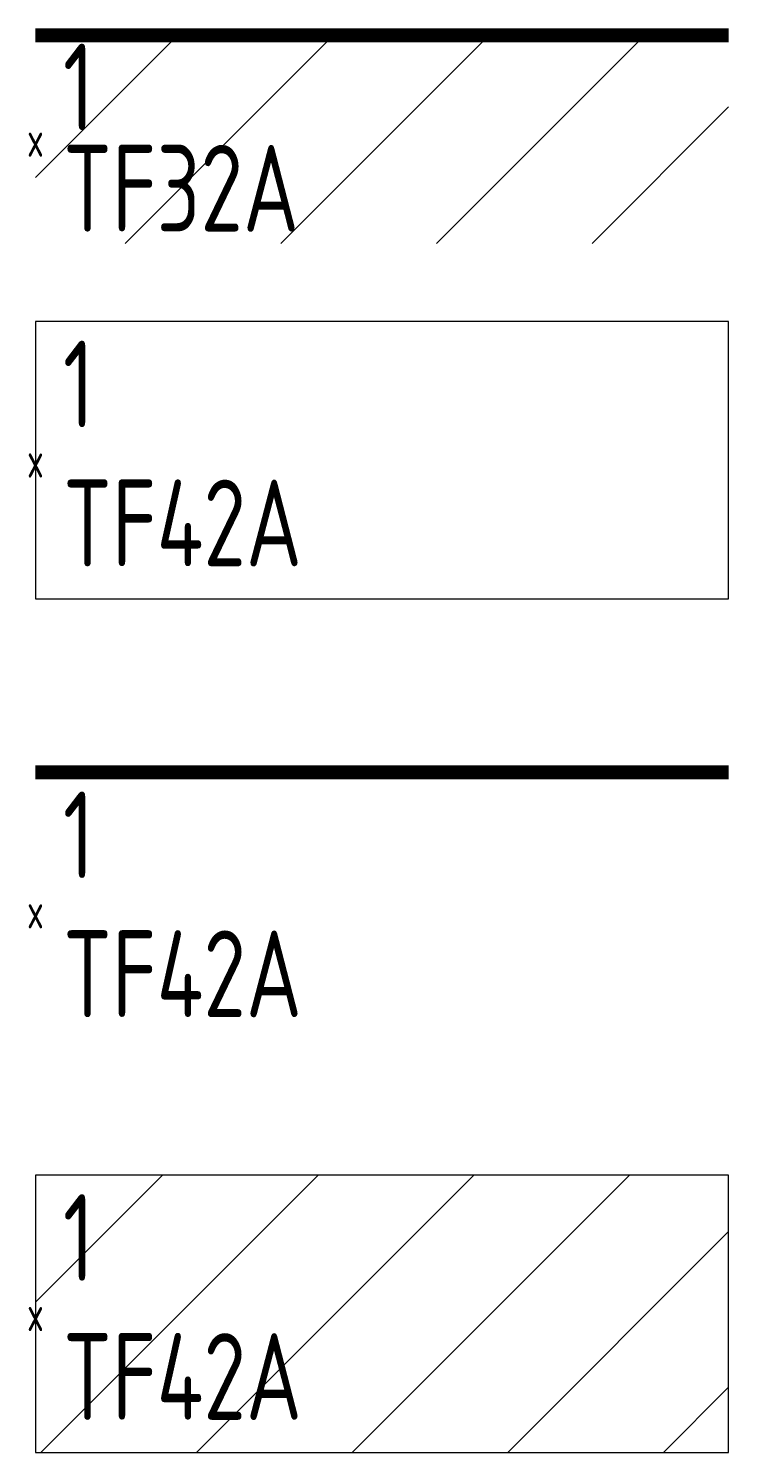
# Model space of a CAD drawing. Header units: metres. Extents: x -162 to 83385, y -62392 to -1971.
# Drawn here: x 12765 to 13785, y -55691 to -53638 of the extents above; entities that cross this region are included whole.
import ezdxf
from ezdxf.enums import TextEntityAlignment as Align

# ---------------------------------------------------------------- set-up
doc = ezdxf.new("R2010")
doc.units = ezdxf.units.M
doc.header["$LTSCALE"] = 0.5
for name, color, linetype, lineweight in [('ELIN_Attribut_01_Produkt_ID', 7, 'Continuous', 0), ('ELIN_Attribut_02_Stromkreis', 7, 'Continuous', 0), ('ELIN_Attribut_03_Verteilerbereich', 7, 'Continuous', 0), ('ELIN_Attribut_04_Montagehoehe', 7, 'Continuous', 0), ('ELIN_Attribut_05_Montageart', 7, 'Continuous', 0), ('ELIN_Attribut_06_Tuernummer', 7, 'Continuous', 0), ('ELIN_Attribut_07_Bemerkung', 7, 'Continuous', 0), ('ELIN_Attribut_08_Adresse', 7, 'Continuous', 0), ('ELIN_Attribut_10_AKZ1', 7, 'Continuous', 0), ('ELIN_Attribut_11_AKZ2', 7, 'Continuous', 0), ('ELIN_Attribut_12_Sonstiges1', 7, 'Continuous', 0), ('ELIN_Attribut_13_Sonstiges2', 7, 'Continuous', 0), ('ELIN_Attribut_14_Bauteil', 7, 'Continuous', 0), ('ELIN_Attribut_15_Ebene', 7, 'Continuous', 0), ('ELIN_Attribut_16_Raumnummer', 7, 'Continuous', 0), ('ELIN_Attribut_17_Raumname', 7, 'Continuous', 0), ('ELIN_Attribut_18_Montageabschnitt', 7, 'Continuous', 0), ('ELIN_Attribut_Basispunkt', 2, 'Continuous', 0), ('ELIN_Attribute_GEMOS', 11, 'Continuous', 0), ('ELIN_Attribute_Tragsystem', 7, 'Continuous', 0), ('ELIN_KTF_DE_Kabeltasse', 5, 'Continuous', 0)]:
    doc.layers.add(name, color=color, linetype=linetype, lineweight=lineweight)
doc.layers.get('0').off()
doc.styles.add('ELIN_Attribute', font='isocp.shx', dxfattribs={"width": 0.8})
doc.styles.add('ELIN_SY', font='isocp.shx', dxfattribs={"width": 0.9})

# ---------------------------------------------------------------- blocks, each defined once
blk = doc.blocks.new('*U579')
h = blk.add_hatch()
h.set_pattern_fill('ANSI31', color=0, scale=50)
h.set_pattern_definition([(45, (0, 50), (-112.253, 112.253), [])])
h.paths.add_polyline_path([(1000, 150), (0, 150), (0, -150), (1000, -150)])
at = {"color": 0}
blk.add_lwpolyline([(1000, 150, 20, 20, 0), (0, 150, 0, 0, 0), (0, -150, 0, 0, 0), (1000, -150, 0, 0, 0)], format="xyseb", close=True, dxfattribs=at)
at = {"layer": 'ELIN_Attribut_01_Produkt_ID', "color": 0, "style": 'ELIN_SY', "width": 0.8, "flags": 8}
blk.add_attdef('01_PRODUKT_ID', (39.7, -102.9), '', height=125, dxfattribs=at)
at = {"layer": 'ELIN_Attribut_02_Stromkreis', "style": 'ELIN_Attribute', "width": 0.8, "flags": 8}
blk.add_attdef('02_STROMKREIS', (168.4, 35.4, 0), '', height=150, dxfattribs=at)
at = {"layer": 'ELIN_Attribut_03_Verteilerbereich', "style": 'ELIN_Attribute', "width": 0.8, "flags": 8}
blk.add_attdef('03_VERTEILERBEREICH', (-247.5, -354.4, 0), '', height=125, dxfattribs=at)
at = {"layer": 'ELIN_Attribut_04_Montagehoehe', "style": 'ELIN_Attribute', "width": 0.8, "flags": 8}
blk.add_attdef('04_MONTAGEHOEHE', text='', height=125, dxfattribs=at).set_placement((0, 50, 0), align=Align.RIGHT)
at = {"layer": 'ELIN_Attribut_05_Montageart', "style": 'ELIN_Attribute', "width": 0.8, "flags": 8}
blk.add_attdef('05_MONTAGEART', (168.4, -154.4, 0), '', height=125, dxfattribs=at)
at = {"layer": 'ELIN_Attribut_06_Tuernummer', "style": 'ELIN_Attribute', "width": 0.8, "flags": 8}
blk.add_attdef('06_TUERNUMMER', text='', height=125, dxfattribs=at).set_placement((0, 50, 0), align=Align.RIGHT)
at = {"layer": 'ELIN_Attribut_07_Bemerkung', "style": 'ELIN_Attribute', "width": 0.8, "flags": 8}
blk.add_attdef('07_BEMERKUNG', (-247.5, -554.4, 0), '', height=125, dxfattribs=at)
at = {"layer": 'ELIN_Attribut_08_Adresse', "style": 'ELIN_Attribute', "width": 0.8, "flags": 8}
blk.add_attdef('08_ADRESSE', (-247.5, -754.4, 0), '', height=125, dxfattribs=at)
at = {"layer": 'ELIN_Attribut_10_AKZ1', "style": 'ELIN_Attribute', "width": 0.8, "flags": 8}
blk.add_attdef('10_AKZ1', (-247.5, -1154.4, 0), '', height=125, dxfattribs=at)
at = {"layer": 'ELIN_Attribut_11_AKZ2', "style": 'ELIN_Attribute', "width": 0.8, "flags": 8}
blk.add_attdef('11_AKZ2', (-247.5, -1354.4, 0), '', height=125, dxfattribs=at)
at = {"layer": 'ELIN_Attribut_12_Sonstiges1', "style": 'ELIN_Attribute', "width": 0.8, "flags": 8}
blk.add_attdef('12_SONSTIGES1', (-247.5, -1554.4, 0), '', height=125, dxfattribs=at)
at = {"layer": 'ELIN_Attribut_13_Sonstiges2', "style": 'ELIN_Attribute', "width": 0.8, "flags": 8}
blk.add_attdef('13_SONSTIGES2', (-247.5, -1754.4, 0), '', height=125, dxfattribs=at)
at = {"layer": 'ELIN_Attribut_14_Bauteil', "style": 'ELIN_Attribute', "width": 0.8, "flags": 9}
blk.add_attdef('14_BAUTEIL', (39.7, -302.9), '', height=125, dxfattribs=at)
at = {"layer": 'ELIN_Attribut_15_Ebene', "style": 'ELIN_Attribute', "width": 0.8, "flags": 9}
blk.add_attdef('15_EBENE', (39.7, -502.9), '', height=125, dxfattribs=at)
at = {"layer": 'ELIN_Attribut_16_Raumnummer', "style": 'ELIN_Attribute', "width": 0.8, "flags": 8}
blk.add_attdef('16_RAUMNUMMER', (-247.5, -2354.4, 0), '', height=125, dxfattribs=at)
at = {"layer": 'ELIN_Attribut_17_Raumname', "style": 'ELIN_Attribute', "width": 0.8, "flags": 8}
blk.add_attdef('17_RAUMNAME', (-247.5, -2554.4, 0), '', height=125, dxfattribs=at)
at = {"layer": 'ELIN_Attribut_18_Montageabschnitt', "color": 0, "style": 'ELIN_SY', "width": 0.8, "flags": 9}
blk.add_attdef('18_MONTAGEABSCHNITT', (39.7, -702.9), '', height=125, dxfattribs=at)
at = {"layer": 'ELIN_Attribut_Basispunkt', "style": 'ELIN_Attribute', "width": 0.8, "flags": 8}
blk.add_attdef('Basispunkt', text='', height=50, dxfattribs=at).set_placement((0, 0), align=Align.MIDDLE)
at = {"layer": 'ELIN_Attribute_GEMOS', "style": 'ELIN_Attribute', "width": 0.6}
for tag, p in [('G01_PRO02ID', (1620.5, 183.6)), ('G02_BEZEICHNUNG', (1620.5, -14.6, 0)), ('G03_DESCRIPTION', (1620.5, -204.4, 0)), ('G04_GEMOS-SYMBOL', (1623.8, -404.4, 0)), ('G05_GEMOS-TYP', (1623.8, -604.4, 0)), ('G06_ORTSKENNUNG', (1620.5, -804.4, 0)), ('G08_FREI1', (1620.5, -1004.4, 0)), ('G08_FREI2', (1620.5, -1204.4, 0))]:
    blk.add_attdef(tag, p, '', height=125, dxfattribs=at)
at = {"layer": 'ELIN_Attribute_Tragsystem', "color": 0, "style": 'ELIN_SY', "width": 0.8, "flags": 8}
blk.add_attdef('T01_ANZAHL', (1142.7, -110.1), '', height=125, dxfattribs=at)
blk = doc.blocks.new('*U574')
at = {"color": 0}
blk.add_lwpolyline([(1000, 200, 20, 20, 0), (0, 200, 0, 0, 0), (0, -200, 0, 0, 0), (1000, -200, 0, 0, 0)], format="xyseb", close=True, dxfattribs=at)
at = {"layer": 'ELIN_Attribut_01_Produkt_ID', "color": 0, "style": 'ELIN_SY', "width": 0.8, "flags": 8}
blk.add_attdef('01_PRODUKT_ID', (39.7, -152.9), '', height=125, dxfattribs=at)
at = {"layer": 'ELIN_Attribut_02_Stromkreis', "style": 'ELIN_Attribute', "width": 0.8, "flags": 8}
blk.add_attdef('02_STROMKREIS', (168.4, -14.6, 0), '', height=150, dxfattribs=at)
at = {"layer": 'ELIN_Attribut_03_Verteilerbereich', "style": 'ELIN_Attribute', "width": 0.8, "flags": 8}
blk.add_attdef('03_VERTEILERBEREICH', (-247.5, -404.4, 0), '', height=125, dxfattribs=at)
at = {"layer": 'ELIN_Attribut_04_Montagehoehe', "style": 'ELIN_Attribute', "width": 0.8, "flags": 8}
blk.add_attdef('04_MONTAGEHOEHE', text='', height=125, dxfattribs=at).set_placement((0, 0, 0), align=Align.RIGHT)
at = {"layer": 'ELIN_Attribut_05_Montageart', "style": 'ELIN_Attribute', "width": 0.8, "flags": 8}
blk.add_attdef('05_MONTAGEART', (168.4, -204.4, 0), '', height=125, dxfattribs=at)
at = {"layer": 'ELIN_Attribut_06_Tuernummer', "style": 'ELIN_Attribute', "width": 0.8, "flags": 8}
blk.add_attdef('06_TUERNUMMER', text='', height=125, dxfattribs=at).set_placement((0, 0, 0), align=Align.RIGHT)
at = {"layer": 'ELIN_Attribut_07_Bemerkung', "style": 'ELIN_Attribute', "width": 0.8, "flags": 8}
blk.add_attdef('07_BEMERKUNG', (-247.5, -604.4, 0), '', height=125, dxfattribs=at)
at = {"layer": 'ELIN_Attribut_08_Adresse', "style": 'ELIN_Attribute', "width": 0.8, "flags": 8}
blk.add_attdef('08_ADRESSE', (-247.5, -804.4, 0), '', height=125, dxfattribs=at)
at = {"layer": 'ELIN_Attribut_10_AKZ1', "style": 'ELIN_Attribute', "width": 0.8, "flags": 8}
blk.add_attdef('10_AKZ1', (-247.5, -1204.4, 0), '', height=125, dxfattribs=at)
at = {"layer": 'ELIN_Attribut_11_AKZ2', "style": 'ELIN_Attribute', "width": 0.8, "flags": 8}
blk.add_attdef('11_AKZ2', (-247.5, -1404.4, 0), '', height=125, dxfattribs=at)
at = {"layer": 'ELIN_Attribut_12_Sonstiges1', "style": 'ELIN_Attribute', "width": 0.8, "flags": 8}
blk.add_attdef('12_SONSTIGES1', (-247.5, -1604.4, 0), '', height=125, dxfattribs=at)
at = {"layer": 'ELIN_Attribut_13_Sonstiges2', "style": 'ELIN_Attribute', "width": 0.8, "flags": 8}
blk.add_attdef('13_SONSTIGES2', (-247.5, -1804.4, 0), '', height=125, dxfattribs=at)
at = {"layer": 'ELIN_Attribut_14_Bauteil', "style": 'ELIN_Attribute', "width": 0.8, "flags": 9}
blk.add_attdef('14_BAUTEIL', (39.7, -352.9), '', height=125, dxfattribs=at)
at = {"layer": 'ELIN_Attribut_15_Ebene', "style": 'ELIN_Attribute', "width": 0.8, "flags": 9}
blk.add_attdef('15_EBENE', (39.7, -552.9), '', height=125, dxfattribs=at)
at = {"layer": 'ELIN_Attribut_16_Raumnummer', "style": 'ELIN_Attribute', "width": 0.8, "flags": 8}
blk.add_attdef('16_RAUMNUMMER', (-247.5, -2404.4, 0), '', height=125, dxfattribs=at)
at = {"layer": 'ELIN_Attribut_17_Raumname', "style": 'ELIN_Attribute', "width": 0.8, "flags": 8}
blk.add_attdef('17_RAUMNAME', (-247.5, -2604.4, 0), '', height=125, dxfattribs=at)
at = {"layer": 'ELIN_Attribut_18_Montageabschnitt', "color": 0, "style": 'ELIN_SY', "width": 0.8, "flags": 9}
blk.add_attdef('18_MONTAGEABSCHNITT', (39.7, -752.9), '', height=125, dxfattribs=at)
at = {"layer": 'ELIN_Attribut_Basispunkt', "style": 'ELIN_Attribute', "width": 0.8, "flags": 8}
blk.add_attdef('Basispunkt', text='', height=50, dxfattribs=at).set_placement((0, 0), align=Align.MIDDLE)
at = {"layer": 'ELIN_Attribute_GEMOS', "style": 'ELIN_Attribute', "width": 0.6}
for tag, p in [('G01_PRO02ID', (1620.5, 183.6)), ('G02_BEZEICHNUNG', (1620.5, -14.6, 0)), ('G03_DESCRIPTION', (1620.5, -204.4, 0)), ('G04_GEMOS-SYMBOL', (1623.8, -404.4, 0)), ('G05_GEMOS-TYP', (1623.8, -604.4, 0)), ('G06_ORTSKENNUNG', (1620.5, -804.4, 0)), ('G08_FREI1', (1620.5, -1004.4, 0)), ('G08_FREI2', (1620.5, -1204.4, 0))]:
    blk.add_attdef(tag, p, '', height=125, dxfattribs=at)
at = {"layer": 'ELIN_Attribute_Tragsystem', "color": 0, "style": 'ELIN_SY', "width": 0.8, "flags": 8}
blk.add_attdef('T01_ANZAHL', (39.7, 47.4), '', height=125, dxfattribs=at)
blk = doc.blocks.new('*U570')
at = {"color": 0}
blk.add_lwpolyline([(1000, 200), (0, 200), (0, -200), (1000, -200)], close=True, dxfattribs=at)
at = {"layer": 'ELIN_Attribut_01_Produkt_ID', "color": 0, "style": 'ELIN_SY', "width": 0.8, "flags": 8}
blk.add_attdef('01_PRODUKT_ID', (39.7, -152.9), '', height=125, dxfattribs=at)
at = {"layer": 'ELIN_Attribut_02_Stromkreis', "style": 'ELIN_Attribute', "width": 0.8, "flags": 8}
blk.add_attdef('02_STROMKREIS', (168.4, -14.6, 0), '', height=150, dxfattribs=at)
at = {"layer": 'ELIN_Attribut_03_Verteilerbereich', "style": 'ELIN_Attribute', "width": 0.8, "flags": 8}
blk.add_attdef('03_VERTEILERBEREICH', (-247.5, -404.4, 0), '', height=125, dxfattribs=at)
at = {"layer": 'ELIN_Attribut_04_Montagehoehe', "style": 'ELIN_Attribute', "width": 0.8, "flags": 8}
blk.add_attdef('04_MONTAGEHOEHE', text='', height=125, dxfattribs=at).set_placement((0, 0, 0), align=Align.RIGHT)
at = {"layer": 'ELIN_Attribut_05_Montageart', "style": 'ELIN_Attribute', "width": 0.8, "flags": 8}
blk.add_attdef('05_MONTAGEART', (168.4, -204.4, 0), '', height=125, dxfattribs=at)
at = {"layer": 'ELIN_Attribut_06_Tuernummer', "style": 'ELIN_Attribute', "width": 0.8, "flags": 8}
blk.add_attdef('06_TUERNUMMER', text='', height=125, dxfattribs=at).set_placement((0, 0, 0), align=Align.RIGHT)
at = {"layer": 'ELIN_Attribut_07_Bemerkung', "style": 'ELIN_Attribute', "width": 0.8, "flags": 8}
blk.add_attdef('07_BEMERKUNG', (-247.5, -604.4, 0), '', height=125, dxfattribs=at)
at = {"layer": 'ELIN_Attribut_08_Adresse', "style": 'ELIN_Attribute', "width": 0.8, "flags": 8}
blk.add_attdef('08_ADRESSE', (-247.5, -804.4, 0), '', height=125, dxfattribs=at)
at = {"layer": 'ELIN_Attribut_10_AKZ1', "style": 'ELIN_Attribute', "width": 0.8, "flags": 8}
blk.add_attdef('10_AKZ1', (-247.5, -1204.4, 0), '', height=125, dxfattribs=at)
at = {"layer": 'ELIN_Attribut_11_AKZ2', "style": 'ELIN_Attribute', "width": 0.8, "flags": 8}
blk.add_attdef('11_AKZ2', (-247.5, -1404.4, 0), '', height=125, dxfattribs=at)
at = {"layer": 'ELIN_Attribut_12_Sonstiges1', "style": 'ELIN_Attribute', "width": 0.8, "flags": 8}
blk.add_attdef('12_SONSTIGES1', (-247.5, -1604.4, 0), '', height=125, dxfattribs=at)
at = {"layer": 'ELIN_Attribut_13_Sonstiges2', "style": 'ELIN_Attribute', "width": 0.8, "flags": 8}
blk.add_attdef('13_SONSTIGES2', (-247.5, -1804.4, 0), '', height=125, dxfattribs=at)
at = {"layer": 'ELIN_Attribut_14_Bauteil', "style": 'ELIN_Attribute', "width": 0.8, "flags": 9}
blk.add_attdef('14_BAUTEIL', (39.7, -352.9), '', height=125, dxfattribs=at)
at = {"layer": 'ELIN_Attribut_15_Ebene', "style": 'ELIN_Attribute', "width": 0.8, "flags": 9}
blk.add_attdef('15_EBENE', (39.7, -552.9), '', height=125, dxfattribs=at)
at = {"layer": 'ELIN_Attribut_16_Raumnummer', "style": 'ELIN_Attribute', "width": 0.8, "flags": 8}
blk.add_attdef('16_RAUMNUMMER', (-247.5, -2404.4, 0), '', height=125, dxfattribs=at)
at = {"layer": 'ELIN_Attribut_17_Raumname', "style": 'ELIN_Attribute', "width": 0.8, "flags": 8}
blk.add_attdef('17_RAUMNAME', (-247.5, -2604.4, 0), '', height=125, dxfattribs=at)
at = {"layer": 'ELIN_Attribut_18_Montageabschnitt', "color": 0, "style": 'ELIN_SY', "width": 0.8, "flags": 9}
blk.add_attdef('18_MONTAGEABSCHNITT', (39.7, -752.9), '', height=125, dxfattribs=at)
at = {"layer": 'ELIN_Attribut_Basispunkt', "style": 'ELIN_Attribute', "width": 0.8, "flags": 8}
blk.add_attdef('Basispunkt', text='', height=50, dxfattribs=at).set_placement((0, 0), align=Align.MIDDLE)
at = {"layer": 'ELIN_Attribute_GEMOS', "style": 'ELIN_Attribute', "width": 0.6}
for tag, p in [('G01_PRO02ID', (1620.5, 183.6)), ('G02_BEZEICHNUNG', (1620.5, -14.6, 0)), ('G03_DESCRIPTION', (1620.5, -204.4, 0)), ('G04_GEMOS-SYMBOL', (1623.8, -404.4, 0)), ('G05_GEMOS-TYP', (1623.8, -604.4, 0)), ('G06_ORTSKENNUNG', (1620.5, -804.4, 0)), ('G08_FREI1', (1620.5, -1004.4, 0)), ('G08_FREI2', (1620.5, -1204.4, 0))]:
    blk.add_attdef(tag, p, '', height=125, dxfattribs=at)
at = {"layer": 'ELIN_Attribute_Tragsystem', "color": 0, "style": 'ELIN_SY', "width": 0.8, "flags": 8}
blk.add_attdef('T01_ANZAHL', (39.7, 47.4), '', height=125, dxfattribs=at)
blk = doc.blocks.new('*U569')
h = blk.add_hatch()
h.set_pattern_fill('ANSI31', color=0, scale=50)
h.paths.add_polyline_path([(1000, 200), (0, 200), (0, -200), (1000, -200)])
at = {"color": 0}
blk.add_lwpolyline([(1000, 200), (0, 200), (0, -200), (1000, -200)], close=True, dxfattribs=at)
at = {"layer": 'ELIN_Attribut_01_Produkt_ID', "color": 0, "style": 'ELIN_SY', "width": 0.8, "flags": 8}
blk.add_attdef('01_PRODUKT_ID', (39.7, -152.9), '', height=125, dxfattribs=at)
at = {"layer": 'ELIN_Attribut_02_Stromkreis', "style": 'ELIN_Attribute', "width": 0.8, "flags": 8}
blk.add_attdef('02_STROMKREIS', (168.4, -14.6, 0), '', height=150, dxfattribs=at)
at = {"layer": 'ELIN_Attribut_03_Verteilerbereich', "style": 'ELIN_Attribute', "width": 0.8, "flags": 8}
blk.add_attdef('03_VERTEILERBEREICH', (-247.5, -404.4, 0), '', height=125, dxfattribs=at)
at = {"layer": 'ELIN_Attribut_04_Montagehoehe', "style": 'ELIN_Attribute', "width": 0.8, "flags": 8}
blk.add_attdef('04_MONTAGEHOEHE', text='', height=125, dxfattribs=at).set_placement((0, 0, 0), align=Align.RIGHT)
at = {"layer": 'ELIN_Attribut_05_Montageart', "style": 'ELIN_Attribute', "width": 0.8, "flags": 8}
blk.add_attdef('05_MONTAGEART', (168.4, -204.4, 0), '', height=125, dxfattribs=at)
at = {"layer": 'ELIN_Attribut_06_Tuernummer', "style": 'ELIN_Attribute', "width": 0.8, "flags": 8}
blk.add_attdef('06_TUERNUMMER', text='', height=125, dxfattribs=at).set_placement((0, 0, 0), align=Align.RIGHT)
at = {"layer": 'ELIN_Attribut_07_Bemerkung', "style": 'ELIN_Attribute', "width": 0.8, "flags": 8}
blk.add_attdef('07_BEMERKUNG', (-247.5, -604.4, 0), '', height=125, dxfattribs=at)
at = {"layer": 'ELIN_Attribut_08_Adresse', "style": 'ELIN_Attribute', "width": 0.8, "flags": 8}
blk.add_attdef('08_ADRESSE', (-247.5, -804.4, 0), '', height=125, dxfattribs=at)
at = {"layer": 'ELIN_Attribut_10_AKZ1', "style": 'ELIN_Attribute', "width": 0.8, "flags": 8}
blk.add_attdef('10_AKZ1', (-247.5, -1204.4, 0), '', height=125, dxfattribs=at)
at = {"layer": 'ELIN_Attribut_11_AKZ2', "style": 'ELIN_Attribute', "width": 0.8, "flags": 8}
blk.add_attdef('11_AKZ2', (-247.5, -1404.4, 0), '', height=125, dxfattribs=at)
at = {"layer": 'ELIN_Attribut_12_Sonstiges1', "style": 'ELIN_Attribute', "width": 0.8, "flags": 8}
blk.add_attdef('12_SONSTIGES1', (-247.5, -1604.4, 0), '', height=125, dxfattribs=at)
at = {"layer": 'ELIN_Attribut_13_Sonstiges2', "style": 'ELIN_Attribute', "width": 0.8, "flags": 8}
blk.add_attdef('13_SONSTIGES2', (-247.5, -1804.4, 0), '', height=125, dxfattribs=at)
at = {"layer": 'ELIN_Attribut_14_Bauteil', "style": 'ELIN_Attribute', "width": 0.8, "flags": 9}
blk.add_attdef('14_BAUTEIL', (39.7, -352.9), '', height=125, dxfattribs=at)
at = {"layer": 'ELIN_Attribut_15_Ebene', "style": 'ELIN_Attribute', "width": 0.8, "flags": 9}
blk.add_attdef('15_EBENE', (39.7, -552.9), '', height=125, dxfattribs=at)
at = {"layer": 'ELIN_Attribut_16_Raumnummer', "style": 'ELIN_Attribute', "width": 0.8, "flags": 8}
blk.add_attdef('16_RAUMNUMMER', (-247.5, -2404.4, 0), '', height=125, dxfattribs=at)
at = {"layer": 'ELIN_Attribut_17_Raumname', "style": 'ELIN_Attribute', "width": 0.8, "flags": 8}
blk.add_attdef('17_RAUMNAME', (-247.5, -2604.4, 0), '', height=125, dxfattribs=at)
at = {"layer": 'ELIN_Attribut_18_Montageabschnitt', "color": 0, "style": 'ELIN_SY', "width": 0.8, "flags": 9}
blk.add_attdef('18_MONTAGEABSCHNITT', (39.7, -752.9), '', height=125, dxfattribs=at)
at = {"layer": 'ELIN_Attribut_Basispunkt', "style": 'ELIN_Attribute', "width": 0.8, "flags": 8}
blk.add_attdef('Basispunkt', text='', height=50, dxfattribs=at).set_placement((0, 0), align=Align.MIDDLE)
at = {"layer": 'ELIN_Attribute_GEMOS', "style": 'ELIN_Attribute', "width": 0.6}
for tag, p in [('G01_PRO02ID', (1620.5, 183.6)), ('G02_BEZEICHNUNG', (1620.5, -14.6, 0)), ('G03_DESCRIPTION', (1620.5, -204.4, 0)), ('G04_GEMOS-SYMBOL', (1623.8, -404.4, 0)), ('G05_GEMOS-TYP', (1623.8, -604.4, 0)), ('G06_ORTSKENNUNG', (1620.5, -804.4, 0)), ('G08_FREI1', (1620.5, -1004.4, 0)), ('G08_FREI2', (1620.5, -1204.4, 0))]:
    blk.add_attdef(tag, p, '', height=125, dxfattribs=at)
at = {"layer": 'ELIN_Attribute_Tragsystem', "color": 0, "style": 'ELIN_SY', "width": 0.8, "flags": 8}
blk.add_attdef('T01_ANZAHL', (39.7, 47.4), '', height=125, dxfattribs=at)

msp = doc.modelspace()

# ---------------------------------------------------------------- block references
at = {"layer": 'ELIN_KTF_DE_Kabeltasse', "lineweight": 0}
ref = msp.add_blockref('*U579', (12775.2, -53798.2), dxfattribs=at)
ref.add_attrib('01_PRODUKT_ID', 'TF32A', (12814.9, -53931.1), dxfattribs={"layer": 'ELIN_Attribut_01_Produkt_ID', "color": 0, "height": 125, "style": 'ELIN_SY', "width": 0.8})
ref.add_attrib('Basispunkt', 'x', dxfattribs={"layer": 'ELIN_Attribut_Basispunkt', "height": 50, "style": 'ELIN_Attribute', "width": 0.8}).set_placement((12775.2, -53798.2), align=Align.MIDDLE)
ref.add_attrib('T01_ANZAHL', '1', (12814.9, -53785.1), dxfattribs={"layer": 'ELIN_Attribute_Tragsystem', "color": 0, "height": 125, "style": 'ELIN_SY', "width": 0.8})
ref = msp.add_blockref('*U570', (12775.2, -54260.8), dxfattribs=at)
ref.add_attrib('01_PRODUKT_ID', 'TF42A', (12814.9, -54413.7), dxfattribs={"layer": 'ELIN_Attribut_01_Produkt_ID', "color": 0, "height": 125, "style": 'ELIN_SY', "width": 0.8})
ref.add_attrib('Basispunkt', 'x', dxfattribs={"layer": 'ELIN_Attribut_Basispunkt', "height": 50, "style": 'ELIN_Attribute', "width": 0.8}).set_placement((12775.2, -54260.8), align=Align.MIDDLE)
ref.add_attrib('T01_ANZAHL', '1', (12814.9, -54213.4), dxfattribs={"layer": 'ELIN_Attribute_Tragsystem', "color": 0, "height": 125, "style": 'ELIN_SY', "width": 0.8})
ref = msp.add_blockref('*U574', (12775.2, -54910.8), dxfattribs=at)
ref.add_attrib('01_PRODUKT_ID', 'TF42A', (12814.9, -55063.7), dxfattribs={"layer": 'ELIN_Attribut_01_Produkt_ID', "color": 0, "height": 125, "style": 'ELIN_SY', "width": 0.8})
ref.add_attrib('Basispunkt', 'x', dxfattribs={"layer": 'ELIN_Attribut_Basispunkt', "height": 50, "style": 'ELIN_Attribute', "width": 0.8}).set_placement((12775.2, -54910.8), align=Align.MIDDLE)
ref.add_attrib('T01_ANZAHL', '1', (12814.9, -54863.4), dxfattribs={"layer": 'ELIN_Attribute_Tragsystem', "color": 0, "height": 125, "style": 'ELIN_SY', "width": 0.8})
ref = msp.add_blockref('*U569', (12775.2, -55491.4), dxfattribs=at)
ref.add_attrib('01_PRODUKT_ID', 'TF42A', (12814.9, -55644.3), dxfattribs={"layer": 'ELIN_Attribut_01_Produkt_ID', "color": 0, "height": 125, "style": 'ELIN_SY', "width": 0.8})
ref.add_attrib('Basispunkt', 'x', dxfattribs={"layer": 'ELIN_Attribut_Basispunkt', "height": 50, "style": 'ELIN_Attribute', "width": 0.8}).set_placement((12775.2, -55491.4), align=Align.MIDDLE)
ref.add_attrib('T01_ANZAHL', '1', (12814.9, -55444), dxfattribs={"layer": 'ELIN_Attribute_Tragsystem', "color": 0, "height": 125, "style": 'ELIN_SY', "width": 0.8})

doc.saveas('drawing.dxf')
